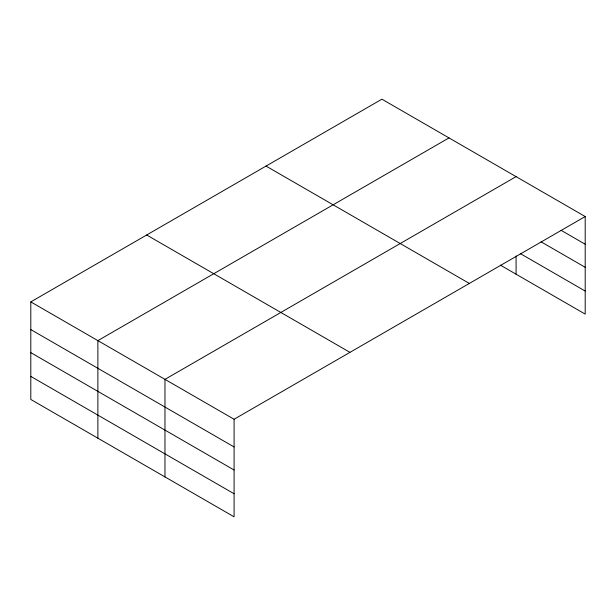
<?xml version="1.0" encoding="UTF-8"?>
<svg xmlns="http://www.w3.org/2000/svg" width="616" height="616" viewBox="0 0 616 616"><rect width="100%" height="100%" fill="white"/><g stroke="black" fill="none" stroke-linecap="round" stroke-linejoin="round"><path stroke-width="0.92" d="M30.8 301.894L234.088 419.257L234.088 516.824L30.8 399.453L30.8 301.894L381.912 99.176L585.2 216.547L585.2 314.106L500.346 265.119M448.995 137.907L97.882 340.625L97.882 438.184M516.085 176.638L164.972 379.356L164.972 476.915M234.088 419.257L585.2 216.547M561.053 230.292L585.2 244.236M541.064 241.811L585.2 267.298M520.243 253.553L585.2 291.052M266.043 166.074L469.33 283.437M146.67 234.996L349.957 352.36M30.8 329.583L234.088 446.954M30.8 352.645L234.088 470.008M30.8 376.399L234.088 493.762M516.085 255.948L516.085 274.205"/></g></svg>
